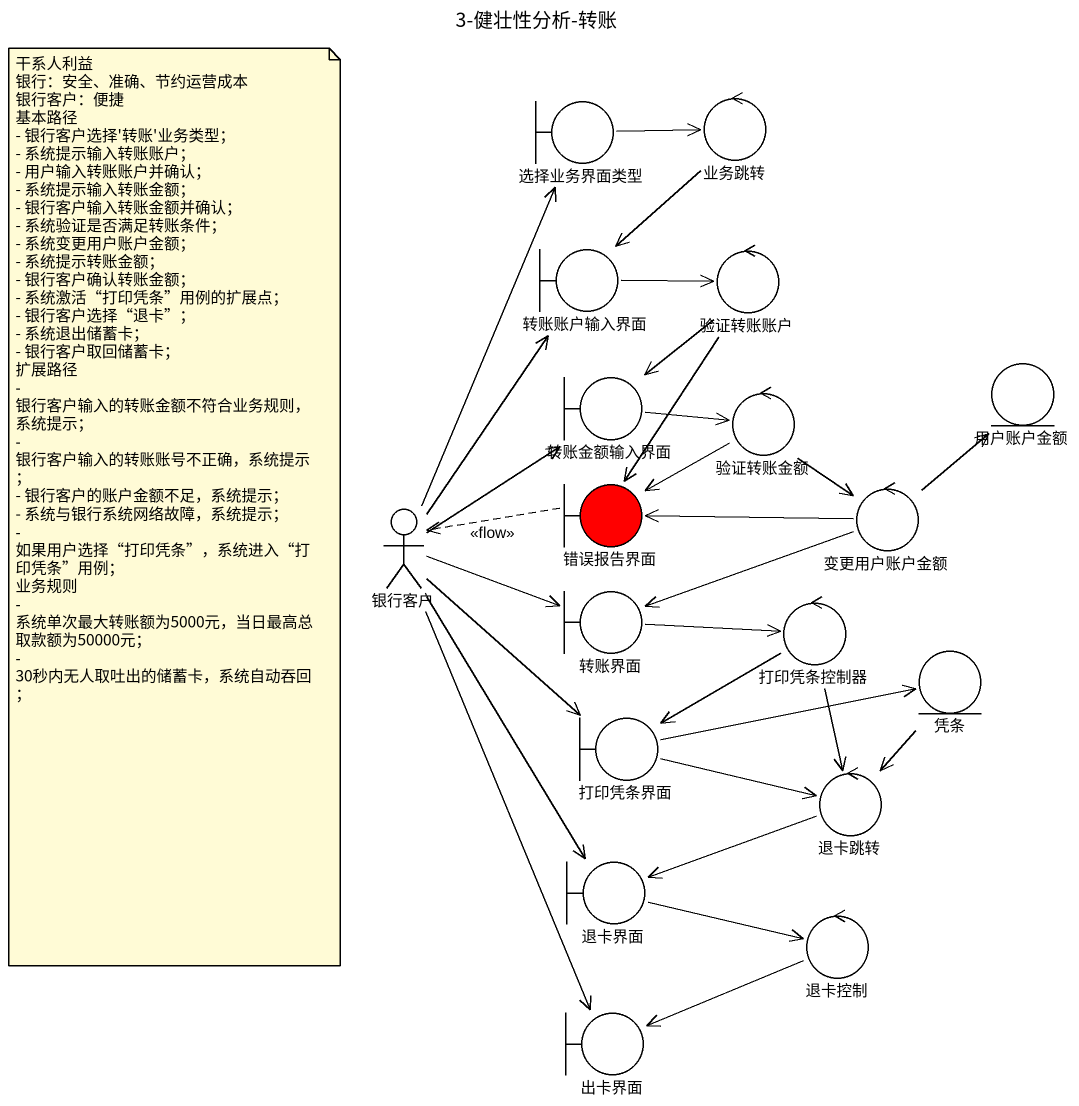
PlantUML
@startuml
title 3-健壮性分析-转账
boundary 选择业务界面类型
control 业务跳转
boundary 转账账户输入界面
control 验证转账账户
entity 用户账户金额
boundary 转账金额输入界面
control 验证转账金额
boundary 错误报告界面 #FF0000
control 变更用户账户金额
actor 银行客户
boundary 转账界面
control 打印凭条控制器
entity 凭条
boundary 打印凭条界面
control 退卡跳转
boundary 退卡界面
control 退卡控制
boundary 出卡界面
选择业务界面类型 -right-> 业务跳转
业务跳转 --> 转账账户输入界面
转账账户输入界面 -right-> 验证转账账户
验证转账账户 --> 转账金额输入界面
验证转账账户 --> 错误报告界面
转账金额输入界面 -right-> 验证转账金额
验证转账金额 -left-> 错误报告界面
验证转账金额 --> 变更用户账户金额
错误报告界面 .left.> 银行客户 : <<flow>>
变更用户账户金额 -up-> 用户账户金额
变更用户账户金额 -left-> 错误报告界面
变更用户账户金额 -left-> 转账界面
银行客户 -up-> 选择业务界面类型
银行客户 -up-> 转账账户输入界面
银行客户 -up-> 转账金额输入界面
银行客户 -right-> 转账界面
银行客户 --> 打印凭条界面
银行客户 --> 退卡界面
银行客户 --> 出卡界面
转账界面 -right-> 打印凭条控制器
打印凭条控制器 --> 打印凭条界面
打印凭条控制器 --> 退卡跳转
凭条 --> 退卡跳转
打印凭条界面 -right-> 凭条
打印凭条界面 -right-> 退卡跳转
退卡跳转 -left-> 退卡界面
退卡界面 -right-> 退卡控制
退卡控制 -left-> 出卡界面
note as N1
  干系人利益
  银行：安全、准确、节约运营成本
  银行客户：便捷
  基本路径
  - 银行客户选择'转账'业务类型；
  - 系统提示输入转账账户；
  - 用户输入转账账户并确认；
  - 系统提示输入转账金额；
  - 银行客户输入转账金额并确认；
  - 系统验证是否满足转账条件；
  - 系统变更用户账户金额；
  - 系统提示转账金额；
  - 银行客户确认转账金额；
  - 系统激活“打印凭条”用例的扩展点；
  - 银行客户选择“退卡”；
  - 系统退出储蓄卡；
  - 银行客户取回储蓄卡；
  扩展路径
  - 银行客户输入的转账金额不符合业务规则，系统提示；
  - 银行客户输入的转账账号不正确，系统提示；
  - 银行客户的账户金额不足，系统提示；
  - 系统与银行系统网络故障，系统提示；
  - 如果用户选择“打印凭条”，系统进入“打印凭条”用例；
  业务规则
  - 系统单次最大转账额为5000元，当日最高总取款额为50000元；
  - 30秒内无人取吐出的储蓄卡，系统自动吞回；
end note
@enduml
